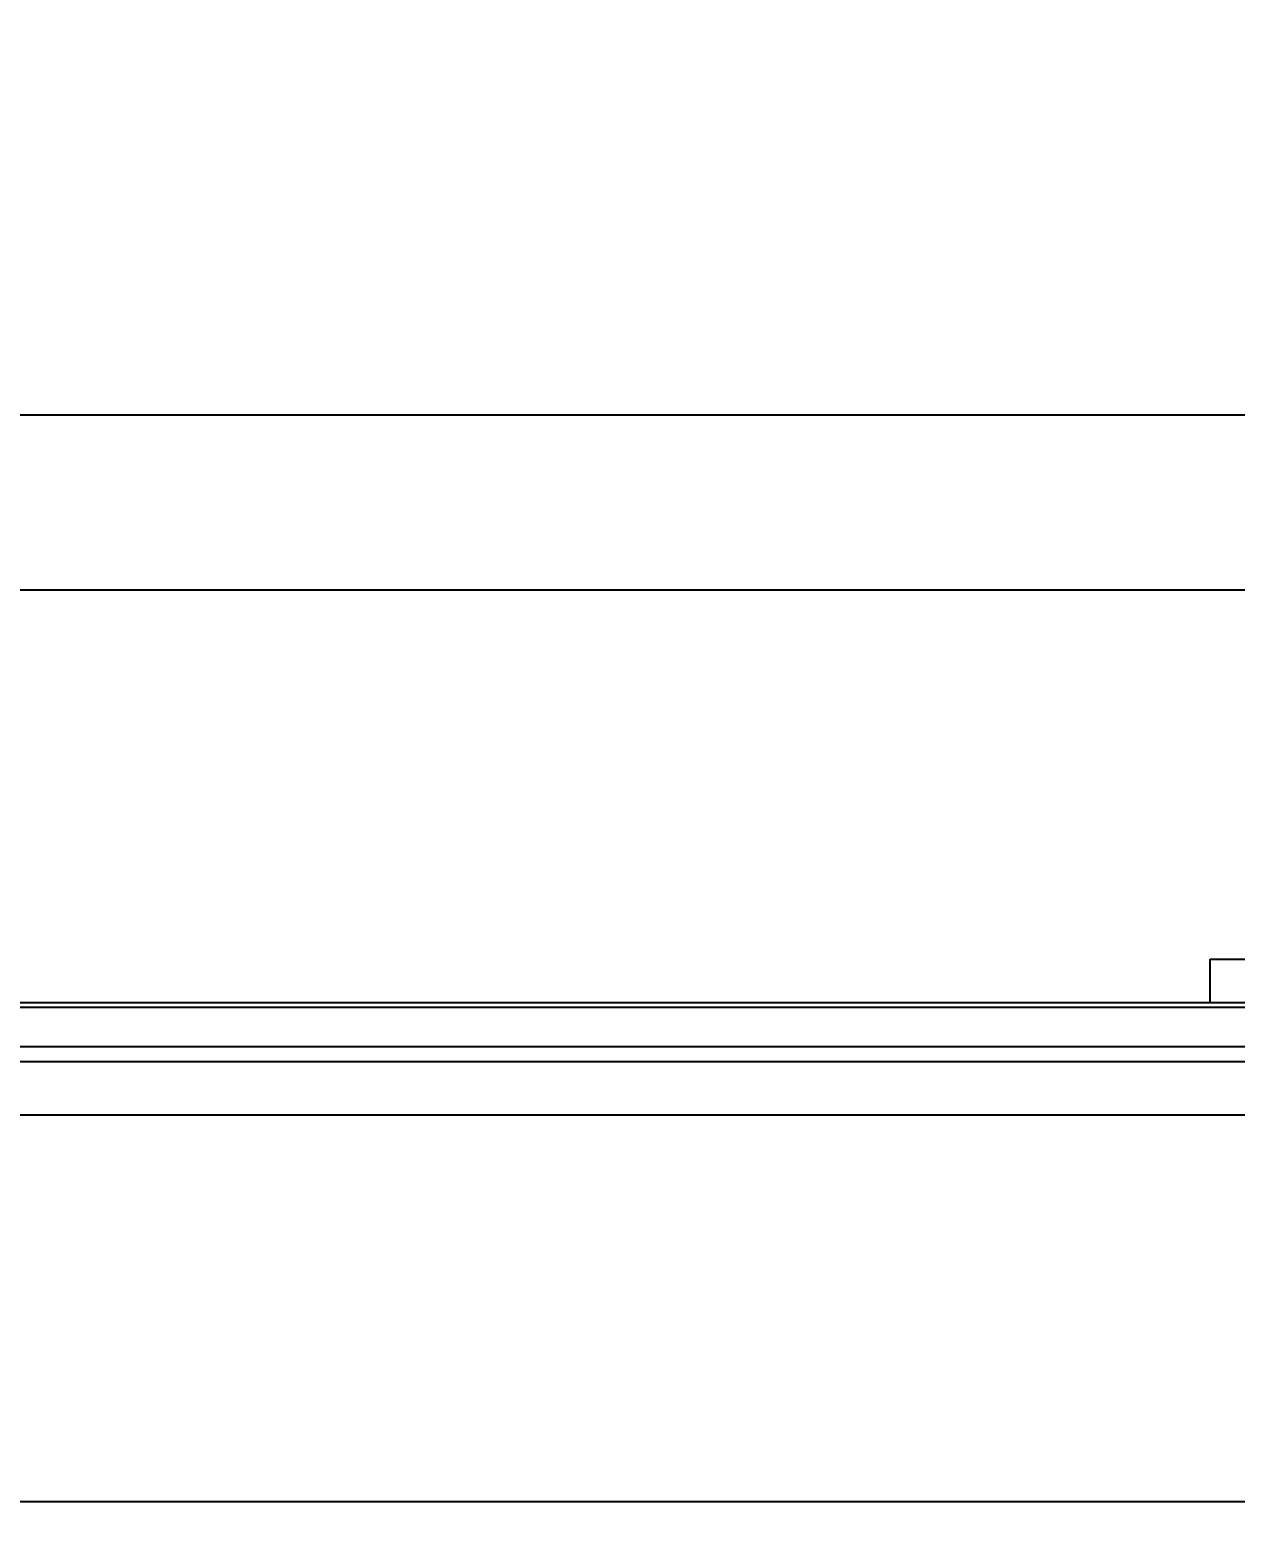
# Model space of a CAD drawing. Header units: metres. Extents: x 0 to 63075, y 0 to 44550.
# Drawn here: x 37091.4 to 37222.5, y 17234.2 to 17396 of the extents above; entities that cross this region are included whole.
import ezdxf

# ---------------------------------------------------------------- set-up
doc = ezdxf.new("R2010")
doc.units = ezdxf.units.M
doc.header["$LTSCALE"] = 75
doc.linetypes.add('HIDDEN2', pattern=[4.7625, 3.175, -1.5875])
for name, color, linetype in [('SDM', 7, 'Continuous'), ('SL1', 8, 'Continuous'), ('SL4', 4, 'Continuous'), ('ST1', 7, 'HIDDEN2')]:
    doc.layers.add(name, color=color, linetype=linetype)
doc.styles.add('ROMANS', font='ROMANS.SHX')
doc.dimstyles.new('75___1-75', dxfattribs={"dimscale": 75, "dimtxt": 2.5, "dimasz": 2, "dimexe": 1.5, "dimexo": 1, "dimgap": 0.5, "dimtad": 1, "dimdec": 0, "dimzin": 12, "dimtxsty": 'ROMANS', "dimcen": 0, "dimclrd": 256, "dimclre": 256, "dimclrt": 3, "dimazin": 3, "dimtfac": 1, "dimtdec": 0, "dimtmove": 0, "dimatfit": 0, "dimfxl": 1, "dimlwd": -1, "dimlwe": -1, "dimarcsym": 0})

# ---------------------------------------------------------------- blocks, each defined once
blk = doc.blocks.new('A$C916a30d5')
at = {"layer": 'SL1'}
blk.add_line((478, 6455.53), (7122, 6455.53), dxfattribs=at)
blk = doc.blocks.new('*D27')
at = {"layer": 'Defpoints', "color": 0, "transparency": 16777216}
for p in [(37007.79, 17285.37), (33880.11, 15935.3), (38625.53, 15935.3)]:
    blk.add_point(p, dxfattribs=at)
at = {"layer": 'SDM', "transparency": 16777216}
for p, q in [((36932.79, 17285.37), (33767.61, 17285.37)), ((33880.11, 17135.37), (33880.11, 16085.3)), ((38550.53, 15935.3), (33767.61, 15935.3))]:
    blk.add_line(p, q, dxfattribs=at)
for points in [[(33855.11, 17135.37), (33905.11, 17135.37), (33880.11, 17285.37)], [(33855.11, 16085.3), (33905.11, 16085.3), (33880.11, 15935.3)]]:
    blk.add_solid(points, dxfattribs=at)
at = {"layer": 'SDM', "color": 3, "transparency": 16777216, "insert": (33748.86, 16610.34), "char_height": 187.5, "attachment_point": 5, "rotation": 90, "style": 'ROMANS'}
blk.add_mtext('1350', dxfattribs=at)
blk = doc.blocks.new('*D28')
at = {"layer": 'Defpoints', "color": 0, "transparency": 16777216}
for p in [(33880.11, 17728.44), (37150.03, 17728.44), (37007.79, 17285.37)]:
    blk.add_point(p, dxfattribs=at)
at = {"layer": 'SDM', "transparency": 16777216}
for p, q in [((33880.11, 17878.44), (33880.11, 18585.58)), ((37075.03, 17728.44), (33767.61, 17728.44)), ((33880.11, 17285.37), (33880.11, 17728.44)), ((36932.79, 17285.37), (33767.61, 17285.37)), ((33880.11, 17135.37), (33880.11, 16985.37))]:
    blk.add_line(p, q, dxfattribs=at)
for points in [[(33855.11, 17878.44), (33905.11, 17878.44), (33880.11, 17728.44)], [(33855.11, 17135.37), (33905.11, 17135.37), (33880.11, 17285.37)]]:
    blk.add_solid(points, dxfattribs=at)
at = {"layer": 'SDM', "color": 3, "transparency": 16777216, "insert": (33748.86, 18307.01), "char_height": 187.5, "attachment_point": 5, "rotation": 90, "style": 'ROMANS'}
blk.add_mtext('443', dxfattribs=at)
blk = doc.blocks.new('A$C542b401d')
at = {"layer": 'SL4'}
blk.add_line((50.76, 1350), (335.24, 1350), dxfattribs=at)
at = {"layer": 'ST1'}
for p, q in [((293.35, 1413.97), (92.65, 1413.97)), ((92.65, 1394.92), (293.35, 1394.92)), ((123.23, 1354.76), (61, 1354.76)), ((123.23, 1350), (123.23, 1354.76)), ((48.5, 1349.5), (337.5, 1349.5)), ((50.76, 1345.24), (335.24, 1345.24)), ((331.65, 1343.65), (54.35, 1343.65)), ((60.2, 1337.8), (325.8, 1337.8))]:
    blk.add_line(p, q, dxfattribs=at)

msp = doc.modelspace()

# ---------------------------------------------------------------- block references
at = {"layer": 'SDM'}
msp.add_blockref('A$C916a30d5', (34950.53, 10780.37), dxfattribs=at)
at = {"layer": 'SDM', "xscale": -1}
msp.add_blockref('A$C542b401d', (37343.03, 15940.14), dxfattribs=at)

# ---------------------------------------------------------------- dimensions: what is measured, and where the dimension line sits
at = {"layer": 'SDM'}
for base, p2, picture, middle in [((33880.11, 17728.44), (37150.03, 17728.44), '*D28', (33748.86, 18307.01)), ((33880.11, 15935.3), (38625.53, 15935.3), '*D27', (33748.86, 16610.34))]:
    dim = msp.add_linear_dim(base=base, p1=(37007.79, 17285.37), p2=p2, angle=90, dimstyle='75___1-75', dxfattribs=at)
    dim.commit()
    dim.dimension.update_dxf_attribs({"geometry": picture, "text_midpoint": middle})

doc.saveas('drawing.dxf')
